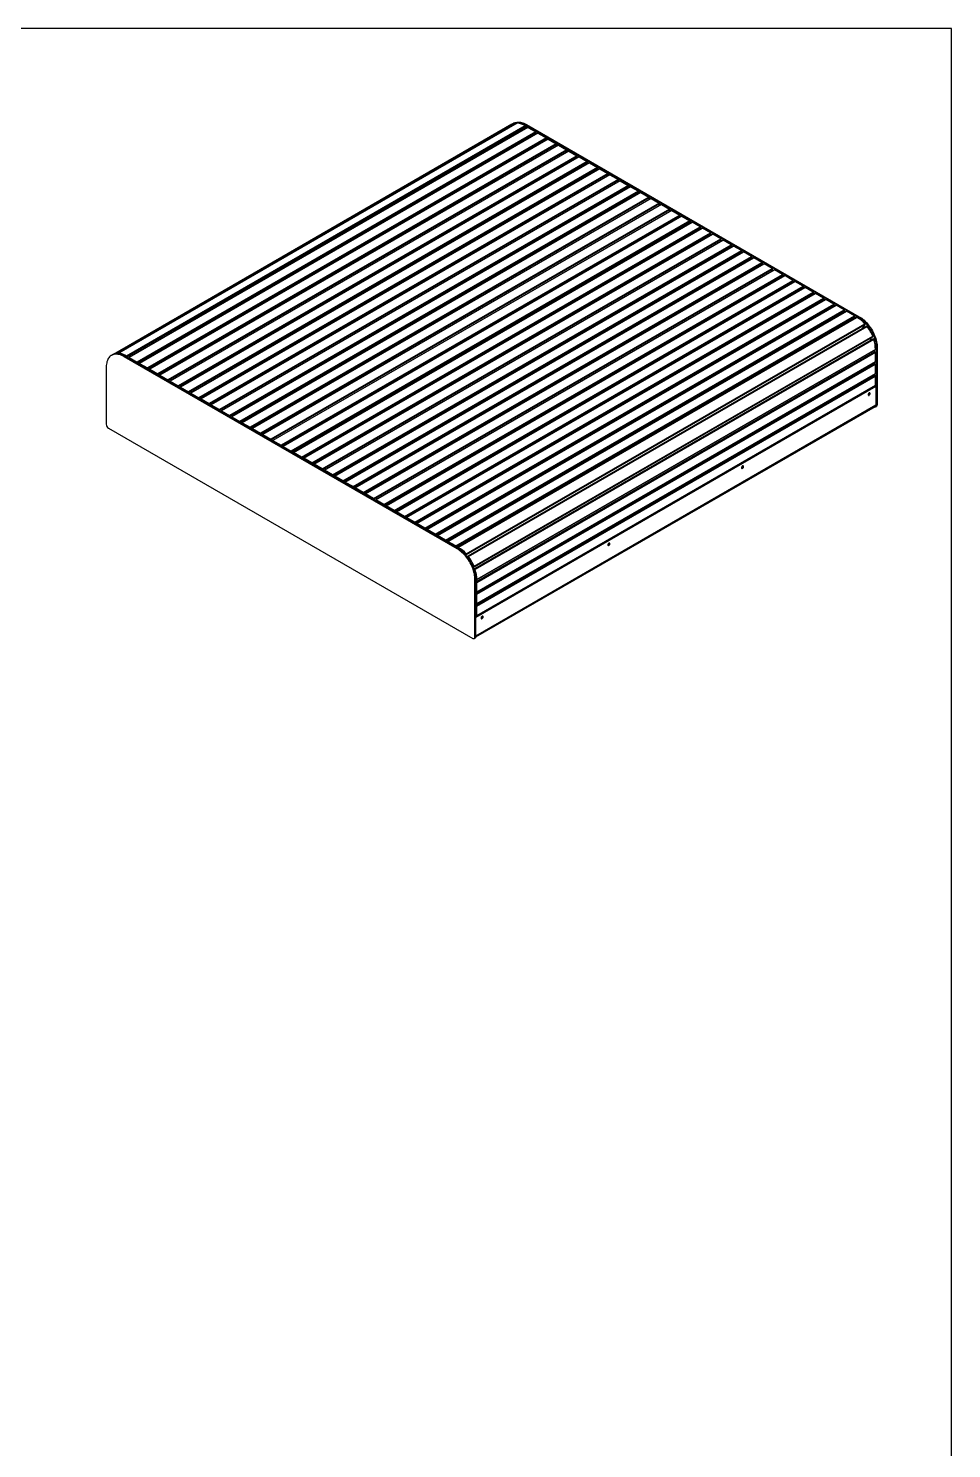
# Model space of a CAD drawing. Header units: millimetres. Extents: x 11004 to 16944, y 3085 to 7285.
# Drawn here: x 15484 to 16944, y 5038 to 7285 of the extents above; entities that cross this region are included whole.
import ezdxf

# ---------------------------------------------------------------- set-up
doc = ezdxf.new("R2010")
doc.units = ezdxf.units.MM
doc.header["$LTSCALE"] = 0.3
doc.layers.add('Nekreslit', color=6, linetype='Continuous', plot=False)

msp = doc.modelspace()

# ---------------------------------------------------------------- linework, layer by layer
for p, q in [((16248.8, 7133.5), (15618.1, 6769.4)), ((16253.8, 7135.2), (15623, 6771.1)), ((16254.8, 7134.4), (15624.5, 6770.5)), ((16257.1, 7135.3), (15626.4, 6771.2)), ((16257.3, 7135.4), (15626.6, 6771.3)), ((16269.8, 7131), (15639.1, 6766.8)), ((16270.5, 7129.7), (15639.8, 6765.6)), ((16273.3, 7128.8), (15642.5, 6764.7)), ((16273.8, 7128.7), (15643, 6764.6)), ((16251.7, 7135.2), (16250.2, 7134.4)), ((16254.8, 7134.4), (16254.9, 7134)), ((16270.2, 7132.4), (16271.7, 7133.2)), ((16270.2, 7132.4), (16797, 6828.3)), ((16270.5, 7129.7), (16270.5, 7127.2)), ((16271.7, 7133.2), (16798.4, 6829.1)), ((16273.8, 7128.7), (16286.5, 7121.4)), ((16286.5, 7121.4), (15655.8, 6757.3)), ((16287.2, 7120.1), (15656.5, 6756)), ((16289.5, 7119.4), (15658.8, 6755.3)), ((16290, 7119.3), (15659.3, 6755.2)), ((16302.8, 7112), (15672, 6747.9)), ((16303.5, 7110.8), (15672.7, 6746.6)), ((16305.8, 7110), (15675.1, 6745.9)), ((16306.3, 7109.9), (15675.6, 6745.8)), ((16319, 7102.6), (15688.3, 6738.5)), ((16287.2, 7120.1), (16287.2, 7118)), ((16290, 7119.3), (16302.8, 7112)), ((16303.5, 7110.8), (16303.5, 7108.6)), ((16306.3, 7109.9), (16319, 7102.6)), ((16319.7, 7101.4), (15689, 6737.3)), ((16322.1, 7100.6), (15691.3, 6736.5)), ((16322.6, 7100.6), (15691.8, 6736.4)), ((16335.3, 7093.2), (15704.5, 6729.1)), ((16336, 7092), (15705.3, 6727.9)), ((16338.3, 7091.2), (15707.6, 6727.1)), ((16338.8, 7091.2), (15708.1, 6727)), ((16351.6, 7083.8), (15720.8, 6719.7)), ((16352.3, 7082.6), (15721.5, 6718.5)), ((16354.6, 7081.8), (15723.8, 6717.7)), ((16355.1, 7081.8), (15724.3, 6717.7)), ((16319.7, 7101.4), (16319.7, 7099.3)), ((16322.6, 7100.6), (16335.3, 7093.2)), ((16336, 7092), (16336, 7089.9)), ((16338.8, 7091.2), (16351.6, 7083.8)), ((16352.3, 7082.6), (16352.3, 7080.5)), ((16355.1, 7081.8), (16367.8, 7074.4)), ((16367.8, 7074.4), (15737.1, 6710.3)), ((16368.5, 7073.2), (15737.8, 6709.1)), ((16370.9, 7072.4), (15740.1, 6708.3)), ((16371.3, 7072.4), (15740.6, 6708.3)), ((16384.1, 7065), (15753.3, 6700.9)), ((16384.8, 7063.8), (15754, 6699.7)), ((16387.1, 7063), (15756.4, 6698.9)), ((16387.6, 7063), (15756.9, 6698.9)), ((16368.5, 7073.2), (16368.5, 7071.1)), ((16371.3, 7072.4), (16384.1, 7065)), ((16384.8, 7063.8), (16384.8, 7061.7)), ((16387.6, 7063), (16400.3, 7055.7)), ((16400.3, 7055.7), (15769.6, 6691.5)), ((16401, 7054.4), (15770.3, 6690.3)), ((16403.4, 7053.7), (15772.6, 6689.5)), ((16403.9, 7053.6), (15773.1, 6689.5)), ((16416.6, 7046.3), (15785.9, 6682.1)), ((16417.3, 7045), (15786.6, 6680.9)), ((16419.6, 7044.3), (15788.9, 6680.2)), ((16420.1, 7044.2), (15789.4, 6680.1)), ((16432.9, 7036.9), (15802.1, 6672.8)), ((16433.6, 7035.6), (15802.8, 6671.5)), ((16435.9, 7034.9), (15805.2, 6670.8)), ((16436.4, 7034.8), (15805.7, 6670.7)), ((16401, 7054.4), (16401, 7052.3)), ((16403.9, 7053.6), (16416.6, 7046.3)), ((16417.3, 7045), (16417.3, 7042.9)), ((16420.1, 7044.2), (16432.9, 7036.9)), ((16433.6, 7035.6), (16433.6, 7033.5)), ((16436.4, 7034.8), (16449.1, 7027.5)), ((16449.1, 7027.5), (15818.4, 6663.4)), ((16449.8, 7026.3), (15819.1, 6662.1)), ((16452.2, 7025.5), (15821.4, 6661.4)), ((16452.7, 7025.4), (15821.9, 6661.3)), ((16465.4, 7018.1), (15834.7, 6654)), ((16466.1, 7016.9), (15835.4, 6652.8)), ((16468.4, 7016.1), (15837.7, 6652)), ((16468.9, 7016.1), (15838.2, 6651.9)), ((16449.8, 7026.3), (16449.8, 7024.1)), ((16452.7, 7025.4), (16465.4, 7018.1)), ((16466.1, 7016.9), (16466.1, 7014.8)), ((16468.9, 7016.1), (16481.7, 7008.7)), ((16481.7, 7008.7), (15850.9, 6644.6)), ((16482.4, 7007.5), (15851.6, 6643.4)), ((16484.7, 7006.7), (15854, 6642.6)), ((16485.2, 7006.7), (15854.5, 6642.5)), ((16497.9, 6999.3), (15867.2, 6635.2)), ((16498.6, 6998.1), (15867.9, 6634)), ((16501, 6997.3), (15870.2, 6633.2)), ((16501.5, 6997.3), (15870.7, 6633.2)), ((16514.2, 6989.9), (15883.4, 6625.8)), ((16482.4, 7007.5), (16482.4, 7005.4)), ((16485.2, 7006.7), (16497.9, 6999.3)), ((16498.6, 6998.1), (16498.6, 6996)), ((16501.5, 6997.3), (16514.2, 6989.9)), ((16514.9, 6988.7), (15884.2, 6624.6)), ((16517.2, 6987.9), (15886.5, 6623.8)), ((16517.7, 6987.9), (15887, 6623.8)), ((16530.4, 6980.5), (15899.7, 6616.4)), ((16531.2, 6979.3), (15900.4, 6615.2)), ((16533.5, 6978.5), (15902.8, 6614.4)), ((15903.3, 6614.4), (16534, 6978.5)), ((15916, 6607), (16546.7, 6971.1)), ((15916.7, 6605.8), (16547.4, 6969.9)), ((16549.8, 6969.2), (15919, 6605)), ((15919.5, 6605), (16550.3, 6969.1)), ((16514.9, 6988.7), (16514.9, 6986.6)), ((16517.7, 6987.9), (16530.4, 6980.5)), ((16531.2, 6979.3), (16531.2, 6977.2)), ((16546.7, 6971.1), (16534, 6978.5)), ((16547.4, 6967.8), (16547.4, 6969.9)), ((16563, 6961.8), (16550.3, 6969.1)), ((15932.2, 6597.6), (16563, 6961.8)), ((15933, 6596.4), (16563.7, 6960.5)), ((16566, 6959.8), (15935.3, 6595.6)), ((15935.8, 6595.6), (16566.5, 6959.7)), ((15948.5, 6588.2), (16579.3, 6952.4)), ((15949.2, 6587), (16580, 6951.1)), ((16582.3, 6950.4), (15951.5, 6586.3)), ((15952, 6586.2), (16582.8, 6950.3)), ((16563.7, 6958.4), (16563.7, 6960.5)), ((16579.3, 6952.4), (16566.5, 6959.7)), ((16580, 6949), (16580, 6951.1)), ((16595.5, 6943), (16582.8, 6950.3)), ((15964.8, 6578.9), (16595.5, 6943)), ((15965.5, 6577.6), (16596.2, 6941.8)), ((16598.6, 6941), (15967.8, 6576.9)), ((15968.3, 6576.8), (16599.1, 6940.9)), ((15981, 6569.5), (16611.8, 6933.6)), ((15981.7, 6568.2), (16612.5, 6932.4)), ((16614.8, 6931.6), (15984.1, 6567.5)), ((15984.6, 6567.4), (16615.3, 6931.5)), ((15997.3, 6560.1), (16628, 6924.2)), ((15998, 6558.9), (16628.7, 6923)), ((16631.1, 6922.2), (16000.3, 6558.1)), ((16596.2, 6939.6), (16596.2, 6941.8)), ((16611.8, 6933.6), (16599.1, 6940.9)), ((16612.5, 6930.3), (16612.5, 6932.4)), ((16628, 6924.2), (16615.3, 6931.5)), ((16628.7, 6920.9), (16628.7, 6923)), ((16000.8, 6558), (16631.6, 6922.2)), ((16013.6, 6550.7), (16644.3, 6914.8)), ((16014.3, 6549.5), (16645, 6913.6)), ((16647.3, 6912.8), (16016.6, 6548.7)), ((16017.1, 6548.7), (16647.8, 6912.8)), ((16029.8, 6541.3), (16660.6, 6905.4)), ((16030.5, 6540.1), (16661.3, 6904.2)), ((16663.6, 6903.4), (16032.9, 6539.3)), ((16033.4, 6539.3), (16664.1, 6903.4)), ((16644.3, 6914.8), (16631.6, 6922.2)), ((16645, 6911.5), (16645, 6913.6)), ((16660.6, 6905.4), (16647.8, 6912.8)), ((16661.3, 6902.1), (16661.3, 6904.2)), ((16676.8, 6896), (16664.1, 6903.4)), ((16046.1, 6531.9), (16676.8, 6896)), ((16046.8, 6530.7), (16677.5, 6894.8)), ((16679.9, 6894), (16049.1, 6529.9)), ((16049.6, 6529.9), (16680.4, 6894)), ((16062.4, 6522.5), (16693.1, 6886.6)), ((16063.1, 6521.3), (16693.8, 6885.4)), ((16696.1, 6884.7), (16065.4, 6520.5)), ((16065.9, 6520.5), (16696.6, 6884.6)), ((16078.6, 6513.1), (16709.4, 6877.3)), ((16677.5, 6892.7), (16677.5, 6894.8)), ((16693.1, 6886.6), (16680.4, 6894)), ((16693.8, 6883.3), (16693.8, 6885.4)), ((16709.4, 6877.3), (16696.6, 6884.6)), ((16079.3, 6511.9), (16710.1, 6876)), ((16712.4, 6875.3), (16081.7, 6511.1)), ((16082.2, 6511.1), (16712.9, 6875.2)), ((16094.9, 6503.8), (16725.6, 6867.9)), ((16095.6, 6502.5), (16726.3, 6866.6)), ((16728.7, 6865.9), (16097.9, 6501.8)), ((16098.4, 6501.7), (16729.2, 6865.8)), ((16111.1, 6494.4), (16741.9, 6858.5)), ((16111.9, 6493.1), (16742.6, 6857.3)), ((16744.9, 6856.5), (16114.2, 6492.4)), ((16114.7, 6492.3), (16745.4, 6856.4)), ((16710.1, 6873.9), (16710.1, 6876)), ((16725.6, 6867.9), (16712.9, 6875.2)), ((16726.3, 6864.5), (16726.3, 6866.6)), ((16741.9, 6858.5), (16729.2, 6865.8)), ((16742.6, 6855.1), (16742.6, 6857.3)), ((16758.1, 6849.1), (16745.4, 6856.4)), ((16127.4, 6485), (16758.1, 6849.1)), ((16128.1, 6483.7), (16758.9, 6847.9)), ((16761.2, 6847.1), (16130.4, 6483)), ((16130.9, 6482.9), (16761.7, 6847.1)), ((16143.7, 6475.6), (16774.4, 6839.7)), ((16144.4, 6474.4), (16775.1, 6838.5)), ((16777.4, 6837.7), (16146.7, 6473.6)), ((16147.2, 6473.5), (16777.9, 6837.7)), ((16758.9, 6845.8), (16758.9, 6847.9)), ((16774.4, 6839.7), (16761.7, 6847.1)), ((16775.1, 6836.4), (16775.1, 6838.5)), ((16790.7, 6830.3), (16777.9, 6837.7)), ((16159.9, 6466.2), (16790.7, 6830.3)), ((16160.6, 6465), (16791.4, 6829.1)), ((16794.1, 6828.1), (16163.4, 6463.9)), ((16163.9, 6463.9), (16794.6, 6828)), ((16176.4, 6453.9), (16807.1, 6818)), ((16176.7, 6452.6), (16807.5, 6816.7)), ((16809.8, 6814.1), (16179.1, 6450)), ((16179.9, 6449.6), (16810.7, 6813.8)), ((16791.4, 6826.5), (16791.4, 6829.1)), ((16797, 6828.3), (16798.4, 6829.1)), ((16803.7, 6810.6), (16807.5, 6816.7)), ((16188.8, 6433.2), (16819.5, 6797.3)), ((16188.9, 6434.1), (16819.6, 6798.2)), ((16820.5, 6794), (16189.7, 6429.9)), ((16821.5, 6793), (16190.7, 6428.9)), ((16813.4, 6793.7), (16820.5, 6794)), ((16813.8, 6794), (16813.8, 6793.8)), ((15616.7, 6768.6), (15615.3, 6767.8)), ((15636.7, 6766.6), (15635.3, 6765.8)), ((16162.1, 6461.7), (15635.3, 6765.8)), ((16163.5, 6462.5), (15636.7, 6766.6)), ((15639.8, 6765.6), (15639.8, 6764.8)), ((16192.5, 6409.8), (16823.2, 6773.9)), ((16192.9, 6412.6), (16823.7, 6776.8)), ((16823.9, 6777.2), (16193.1, 6413.1)), ((16193.2, 6408.6), (16823.9, 6772.7)), ((16823.2, 6773.9), (16821, 6775.2)), ((16823.9, 6758), (16823.9, 6772.7)), ((16825.3, 6779.3), (16826.7, 6780.1)), ((16825.3, 6779.3), (16825.3, 6688.7)), ((16826.7, 6780.1), (16826.7, 6689.5)), ((15607, 6749.5), (15607, 6658.9)), ((15642.3, 6763.4), (15642.3, 6764.2)), ((15643, 6764.6), (15655.8, 6757.3)), ((15656.5, 6756), (15656.5, 6755.2)), ((15658.6, 6754), (15658.6, 6754.8)), ((15659.3, 6755.2), (15672, 6747.9)), ((15672.7, 6746.6), (15672.7, 6745.8)), ((15674.8, 6744.6), (15674.8, 6745.4)), ((15675.6, 6745.8), (15688.3, 6738.5)), ((16192.5, 6391), (16823.2, 6755.2)), ((16193, 6393.4), (16823.7, 6757.6)), ((16193.2, 6393.9), (16823.9, 6758)), ((16193.2, 6389.8), (16823.9, 6753.9)), ((16823.2, 6755.2), (16821.4, 6756.2)), ((16823.9, 6739.2), (16823.9, 6753.9)), ((15689, 6737.3), (15689, 6736.4)), ((15691.1, 6735.2), (15691.1, 6736)), ((15691.8, 6736.4), (15704.5, 6729.1)), ((15705.3, 6727.9), (15705.3, 6727)), ((15707.4, 6725.8), (15707.4, 6726.6)), ((15708.1, 6727), (15720.8, 6719.7)), ((16192.5, 6372.3), (16823.2, 6736.4)), ((16193, 6374.7), (16823.7, 6738.8)), ((16193, 6355.9), (16823.7, 6720)), ((16193.2, 6375.1), (16823.9, 6739.2)), ((16193.2, 6371), (16823.9, 6735.2)), ((16193.2, 6356.3), (16823.9, 6720.5)), ((16823.2, 6736.4), (16821.4, 6737.4)), ((16823.9, 6720.5), (16823.9, 6735.2)), ((15721.5, 6718.5), (15721.5, 6717.7)), ((15723.6, 6716.4), (15723.6, 6717.2)), ((15724.3, 6717.7), (15737.1, 6710.3)), ((15737.8, 6709.1), (15737.8, 6708.3)), ((15739.9, 6707), (15739.9, 6707.9)), ((15740.6, 6708.3), (15753.3, 6700.9)), ((15754, 6699.7), (15754, 6698.9)), ((15756.2, 6697.7), (15756.2, 6698.5)), ((15756.9, 6698.9), (15769.6, 6691.5)), ((16823.2, 6719.2), (16191.8, 6354.7)), ((16824.6, 6718.4), (16191.8, 6353.1)), ((16792.9, 6702.2), (16792.9, 6701.7)), ((16795.1, 6703.3), (16795.3, 6703.1)), ((16795.2, 6703.5), (16795.6, 6703.3)), ((16796.3, 6704.2), (16796.3, 6703.7)), ((16797.5, 6704.9), (16797.5, 6704.4)), ((16797.9, 6704.6), (16797.9, 6705.1)), ((16805.1, 6709.3), (16805.5, 6709)), ((16805.5, 6709), (16806.2, 6709.4)), ((16806.2, 6709.4), (16805.8, 6709.7)), ((16805.9, 6709.7), (16806, 6709.6)), ((16806.4, 6709.5), (16806.2, 6709.5)), ((16807, 6710.2), (16806.8, 6710.3)), ((16807, 6710.2), (16806.8, 6710.3)), ((16807, 6710.2), (16807, 6710.4)), ((16810.6, 6712.5), (16810.6, 6712)), ((16811.4, 6712.4), (16811.4, 6712.9)), ((16814, 6707.4), (16813.3, 6707.8)), ((16818.5, 6717), (16819, 6716.8)), ((16819, 6716.8), (16819.7, 6717.2)), ((16819.7, 6717.2), (16819.2, 6717.4)), ((16824.6, 6718.4), (16823.2, 6719.2)), ((16824.6, 6718.4), (16824.6, 6689)), ((15770.3, 6690.3), (15770.3, 6689.5)), ((15772.4, 6688.3), (15772.4, 6689.1)), ((15773.1, 6689.5), (15785.9, 6682.1)), ((15786.6, 6680.9), (15786.6, 6680.1)), ((15788.7, 6678.9), (15788.7, 6679.7)), ((15789.4, 6680.1), (15802.1, 6672.8)), ((16191.7, 6322.3), (16823.8, 6687.2)), ((16824.6, 6689), (16191.8, 6323.7)), ((16824.3, 6686.4), (16825.7, 6687.2)), ((16825.3, 6688.7), (16826.7, 6689.5)), ((15610.5, 6652.7), (16186.8, 6320)), ((15802.8, 6671.5), (15802.8, 6670.7)), ((15805, 6669.5), (15805, 6670.3)), ((15805.7, 6670.7), (15818.4, 6663.4)), ((15819.1, 6662.1), (15819.1, 6661.3)), ((15821.2, 6660.1), (15821.2, 6660.9)), ((15821.9, 6661.3), (15834.7, 6654)), ((15835.4, 6652.8), (15835.4, 6651.9)), ((15837.5, 6650.7), (15837.5, 6651.5)), ((15838.2, 6651.9), (15850.9, 6644.6)), ((15851.6, 6643.4), (15851.6, 6642.5)), ((15853.7, 6641.3), (15853.7, 6642.1)), ((15854.5, 6642.5), (15867.2, 6635.2)), ((15867.9, 6634), (15867.9, 6633.2)), ((15870, 6631.9), (15870, 6632.8)), ((15870.7, 6633.2), (15883.4, 6625.8)), ((15884.2, 6624.6), (15884.2, 6623.8)), ((15886.3, 6622.5), (15886.3, 6623.4)), ((15887, 6623.8), (15899.7, 6616.4)), ((15900.4, 6615.2), (15900.4, 6614.4)), ((15902.6, 6614), (15902.6, 6613.1)), ((15916, 6607), (15903.3, 6614.4)), ((15916.7, 6605), (15916.7, 6605.8)), ((15918.8, 6604.6), (15918.8, 6603.8)), ((15932.2, 6597.6), (15919.5, 6605)), ((15933, 6595.6), (15933, 6596.4)), ((15935.1, 6595.2), (15935.1, 6594.4)), ((15948.5, 6588.2), (15935.8, 6595.6)), ((15949.2, 6586.2), (15949.2, 6587)), ((15951.3, 6585.8), (15951.3, 6585)), ((15964.8, 6578.9), (15952, 6586.2)), ((16597, 6589.1), (16597, 6588.7)), ((16597.5, 6588.9), (16597.5, 6589.4)), ((16604.6, 6593.5), (16605.1, 6593.3)), ((16605.1, 6593.3), (16605.8, 6593.7)), ((16605.8, 6593.7), (16605.3, 6593.9)), ((16606.4, 6594.3), (16606.2, 6594.4)), ((16606.4, 6594.3), (16606.2, 6594.4)), ((16606.4, 6594.3), (16606.5, 6594.6)), ((16606.8, 6594.7), (16606.9, 6594.8)), ((16610.2, 6596.7), (16610.2, 6596.3)), ((16610.9, 6596.7), (16610.9, 6597.1)), ((16613.5, 6591.7), (16612.8, 6592.1)), ((16618.1, 6601.3), (16618.5, 6601.1)), ((16618.5, 6601.1), (16619.2, 6601.5)), ((16619.2, 6601.5), (16618.8, 6601.7)), ((15965.5, 6576.8), (15965.5, 6577.6)), ((15967.6, 6576.4), (15967.6, 6575.6)), ((15981, 6569.5), (15968.3, 6576.8)), ((15981.7, 6567.4), (15981.7, 6568.2)), ((15983.9, 6567), (15983.9, 6566.2)), ((15997.3, 6560.1), (15984.6, 6567.4)), ((16586.9, 6583), (16587.1, 6582.9)), ((16587, 6583.3), (16587.4, 6583.1)), ((16588.1, 6583.5), (16588.1, 6584)), ((15998, 6558), (15998, 6558.9)), ((16000.1, 6557.6), (16000.1, 6556.8)), ((16013.6, 6550.7), (16000.8, 6558)), ((16014.3, 6548.7), (16014.3, 6549.5)), ((16016.4, 6548.2), (16016.4, 6547.4)), ((16029.8, 6541.3), (16017.1, 6548.7)), ((16030.5, 6539.3), (16030.5, 6540.1)), ((16032.7, 6538.9), (16032.7, 6538)), ((16046.1, 6531.9), (16033.4, 6539.3)), ((16046.8, 6529.9), (16046.8, 6530.7)), ((16048.9, 6529.5), (16048.9, 6528.7)), ((16062.4, 6522.5), (16049.6, 6529.9)), ((16063.1, 6520.5), (16063.1, 6521.3)), ((16065.2, 6520.1), (16065.2, 6519.3)), ((16078.6, 6513.1), (16065.9, 6520.5)), ((16079.3, 6511.1), (16079.3, 6511.9)), ((16081.4, 6510.7), (16081.4, 6509.9)), ((16094.9, 6503.8), (16082.2, 6511.1)), ((16095.6, 6501.7), (16095.6, 6502.5)), ((16097.7, 6501.3), (16097.7, 6500.5)), ((16111.1, 6494.4), (16098.4, 6501.7)), ((16111.9, 6492.3), (16111.9, 6493.1)), ((16114, 6491.9), (16114, 6491.1)), ((16127.4, 6485), (16114.7, 6492.3)), ((16128.1, 6482.9), (16128.1, 6483.7)), ((16130.2, 6482.5), (16130.2, 6481.7)), ((16143.7, 6475.6), (16130.9, 6482.9)), ((16144.4, 6473.5), (16144.4, 6474.4)), ((16146.5, 6473.1), (16146.5, 6472.3)), ((16159.9, 6466.2), (16147.2, 6473.5)), ((16398.8, 6474.7), (16398.8, 6474.2)), ((16399.5, 6474.6), (16399.5, 6475.1)), ((16406.7, 6479.2), (16407.1, 6479)), ((16407.1, 6479), (16407.8, 6479.4)), ((16407.8, 6479.4), (16407.4, 6479.6)), ((16160.6, 6464.2), (16160.6, 6465)), ((16163.5, 6462.5), (16162.1, 6461.7)), ((16163.2, 6463.5), (16163.2, 6462.7)), ((16176.2, 6451.7), (16176.7, 6452.6)), ((16381, 6464.4), (16381, 6463.9)), ((16385.3, 6466.7), (16385.6, 6466.6)), ((16385.4, 6467), (16385.6, 6466.9)), ((16385.6, 6467.1), (16385.6, 6466.6)), ((16386, 6466.9), (16386, 6467.3)), ((16393.2, 6471.5), (16393.6, 6471.2)), ((16393.6, 6471.2), (16394.3, 6471.7)), ((16394.3, 6471.7), (16393.9, 6471.9)), ((16394.1, 6472), (16394.2, 6471.8)), ((16395.2, 6472.6), (16395.2, 6472.6)), ((16395.2, 6472.6), (16395.2, 6472.6)), ((16402.1, 6469.6), (16401.4, 6470)), ((16178.3, 6449.2), (16178.6, 6449.4)), ((16178.9, 6449.9), (16178.4, 6449)), ((16187.6, 6433.1), (16188.6, 6433.1)), ((16187.9, 6433.1), (16187.6, 6432.9)), ((16188.8, 6429.8), (16189.7, 6429.9)), ((16191.8, 6413.5), (16190.3, 6412.7)), ((16190.3, 6322.1), (16190.3, 6412.7)), ((16191.8, 6322.9), (16191.8, 6413.5)), ((16192.4, 6412.7), (16191.8, 6413.1)), ((16192.5, 6409.8), (16191.8, 6410.2)), ((16193.2, 6393.9), (16193.2, 6408.6)), ((16191.8, 6393.9), (16192.5, 6393.5)), ((16192.5, 6391), (16191.8, 6391.4)), ((16193.2, 6375.1), (16193.2, 6389.8)), ((16191.8, 6375.1), (16192.5, 6374.7)), ((16192.5, 6372.3), (16191.8, 6372.7)), ((16193.2, 6356.3), (16193.2, 6371)), ((16206.2, 6363.5), (16206.6, 6363.3)), ((16206.6, 6363.3), (16207.3, 6363.7)), ((16207.3, 6363.7), (16206.9, 6363.9)), ((16191.8, 6356.3), (16193.2, 6355.5)), ((16191.8, 6356.3), (16192.5, 6355.9)), ((16193.2, 6355.5), (16193.9, 6355.9)), ((16193.5, 6356.2), (16193.6, 6356.1)), ((16193.9, 6355.9), (16193.5, 6356.2)), ((16194, 6356), (16193.8, 6355.9)), ((16194.6, 6356.7), (16194.5, 6356.8)), ((16194.6, 6356.7), (16194.5, 6356.8)), ((16194.6, 6356.7), (16194.7, 6356.9)), ((16198.3, 6359), (16198.3, 6358.5)), ((16199, 6358.9), (16199, 6359.4)), ((16201.7, 6353.9), (16200.9, 6354.3)), ((16189.3, 6319.8), (16190.7, 6320.6)), ((16191.8, 6322.9), (16190.3, 6322.1))]:
    msp.add_line(p, q)
at = {"flags": 128}
for points in [[(16249.6, 7133.9), (16249.6, 7134), (16250.9, 7134.7), (16252.4, 7135.4), (16253.9, 7135.8), (16255.5, 7136.1), (16257.2, 7136.2), (16259, 7136.2), (16260.8, 7136), (16262.6, 7135.6), (16264.5, 7135), (16266.4, 7134.3), (16268.3, 7133.4), (16270.2, 7132.4)], [(16251.7, 7135.2), (16252.3, 7135.6), (16253.8, 7136.2), (16255.3, 7136.6), (16257, 7136.9), (16258.6, 7137.1), (16260.4, 7137), (16262.2, 7136.8), (16264, 7136.4), (16265.9, 7135.8), (16267.8, 7135.1), (16269.7, 7134.2), (16271.7, 7133.2)], [(16257.1, 7135.3), (16257.2, 7135.4), (16257.3, 7135.4)], [(16797, 6828.3), (16799, 6827.1), (16800.9, 6825.7), (16802.8, 6824.3), (16804.7, 6822.7), (16806.5, 6820.9), (16808.3, 6819.1), (16810, 6817.1), (16811.7, 6815), (16813.3, 6812.9), (16814.9, 6810.6), (16816.3, 6808.3), (16817.7, 6806), (16819, 6803.6), (16820.1, 6801.1), (16821.2, 6798.6), (16822.1, 6796.1), (16823, 6793.7), (16823.7, 6791.2), (16824.3, 6788.7), (16824.7, 6786.3), (16825.1, 6783.9), (16825.3, 6781.6), (16825.3, 6779.3)], [(16798.4, 6829.1), (16800.4, 6827.9), (16802.3, 6826.6), (16804.2, 6825.1), (16806.1, 6823.5), (16807.9, 6821.7), (16809.7, 6819.9), (16811.5, 6817.9), (16813.1, 6815.9), (16814.8, 6813.7), (16816.3, 6811.5), (16817.8, 6809.2), (16819.1, 6806.8), (16820.4, 6804.4), (16821.6, 6801.9), (16822.6, 6799.5), (16823.6, 6797), (16824.4, 6794.5), (16825.1, 6792), (16825.7, 6789.5), (16826.1, 6787.1), (16826.5, 6784.7), (16826.7, 6782.4), (16826.7, 6780.1)], [(16803.9, 6811), (16804, 6811), (16804.1, 6810.8)], [(16810.7, 6813.8), (16810.5, 6813.9), (16810.4, 6814), (16810.3, 6814.1), (16810.1, 6814.2), (16810, 6814.2), (16809.9, 6814.2), (16809.8, 6814.1)], [(16819.5, 6797.3), (16819.6, 6797.3), (16819.7, 6797.4), (16819.7, 6797.5), (16819.7, 6797.7), (16819.7, 6797.9), (16819.7, 6798), (16819.6, 6798.2)], [(15635.3, 6765.8), (15633.3, 6766.9), (15631.4, 6767.7), (15629.5, 6768.5), (15627.6, 6769), (15625.8, 6769.4), (15624, 6769.6), (15622.2, 6769.7), (15620.6, 6769.6), (15618.9, 6769.3), (15617.4, 6768.8), (15616, 6768.2), (15614.6, 6767.4), (15613.3, 6766.4), (15612.2, 6765.3), (15611.1, 6764.1), (15610.1, 6762.7), (15609.3, 6761.1), (15608.6, 6759.5), (15608, 6757.7), (15607.6, 6755.8), (15607.2, 6753.8), (15607, 6751.7), (15607, 6749.5)], [(15636.7, 6766.6), (15634.7, 6767.7), (15632.8, 6768.6), (15630.9, 6769.3), (15629, 6769.8), (15627.2, 6770.2), (15625.4, 6770.4), (15623.7, 6770.5), (15622, 6770.4), (15620.4, 6770.1), (15618.8, 6769.6), (15617.4, 6769), (15616.7, 6768.6)], [(15626.2, 6770.4), (15626.2, 6770.5), (15626.2, 6770.7), (15626.2, 6770.9), (15626.2, 6771), (15626.3, 6771.1), (15626.4, 6771.2), (15626.5, 6771.2), (15626.6, 6771.3)], [(16807, 6709.9), (16807.2, 6710.2), (16807.5, 6710.6)], [(16807, 6710.2), (16807, 6710.2), (16807, 6710.2), (16807, 6710.2), (16807, 6710.2), (16807, 6710.2), (16807, 6710.2), (16807, 6710.2), (16807, 6710.2)], [(16815.6, 6707.5), (16815.5, 6708), (16815.3, 6708.3), (16815, 6708.6), (16814.7, 6708.6), (16814.2, 6708.5), (16813.8, 6708.3), (16813.3, 6707.9), (16813, 6707.4), (16812.7, 6706.8), (16812.5, 6706.2), (16812.4, 6705.7), (16812.5, 6705.2), (16812.7, 6704.8), (16813, 6704.6), (16813.3, 6704.5), (16813.8, 6704.6), (16814.2, 6704.9), (16814.7, 6705.3), (16815, 6705.8), (16815.3, 6706.4), (16815.5, 6706.9), (16815.6, 6707.5)], [(16825.3, 6688.7), (16825.3, 6687.9), (16825, 6687.2), (16824.7, 6686.7), (16824.3, 6686.4), (16823.7, 6686.2), (16823.1, 6686.1), (16822.5, 6686.3), (16822.3, 6686.3)], [(16605.9, 6593.8), (16605.7, 6593.7), (16605.7, 6593.7)], [(16606.4, 6594.3), (16606.4, 6594.3), (16606.4, 6594.3), (16606.4, 6594.3), (16606.4, 6594.3), (16606.4, 6594.3), (16606.4, 6594.3), (16606.4, 6594.3), (16606.4, 6594.3)], [(16606.6, 6594.2), (16606.9, 6594.6), (16607, 6594.9)], [(16615.1, 6591.8), (16615.1, 6592.2), (16614.9, 6592.6), (16614.6, 6592.8), (16614.2, 6592.9), (16613.8, 6592.8), (16613.3, 6592.5), (16612.9, 6592.1), (16612.5, 6591.6), (16612.2, 6591.1), (16612, 6590.5), (16611.9, 6589.9), (16612, 6589.4), (16612.2, 6589.1), (16612.5, 6588.9), (16612.9, 6588.8), (16613.3, 6588.9), (16613.8, 6589.2), (16614.2, 6589.6), (16614.6, 6590.1), (16614.9, 6590.6), (16615.1, 6591.2), (16615.1, 6591.8)], [(16395.1, 6472.1), (16395.3, 6472.4), (16395.6, 6472.9)], [(16190.3, 6412.7), (16190.3, 6415), (16190.1, 6417.3), (16189.7, 6419.7), (16189.3, 6422.1), (16188.7, 6424.6), (16188, 6427.1), (16187.2, 6429.6), (16186.2, 6432.1), (16185.2, 6434.5), (16184, 6437), (16182.7, 6439.4), (16181.4, 6441.8), (16179.9, 6444.1), (16178.4, 6446.3), (16176.7, 6448.5), (16175.1, 6450.5), (16173.3, 6452.5), (16171.5, 6454.4), (16169.7, 6456.1), (16167.8, 6457.7), (16165.9, 6459.2), (16164, 6460.5), (16162.1, 6461.7)], [(16191.8, 6413.5), (16191.7, 6415.8), (16191.5, 6418.1), (16191.2, 6420.5), (16190.7, 6423), (16190.1, 6425.4), (16189.4, 6427.9), (16188.6, 6430.4), (16187.6, 6432.9), (16186.6, 6435.4), (16185.4, 6437.8), (16184.1, 6440.2), (16182.8, 6442.6), (16181.3, 6444.9), (16179.8, 6447.1), (16178.2, 6449.3), (16176.5, 6451.4), (16174.7, 6453.3), (16172.9, 6455.2), (16171.1, 6456.9), (16169.2, 6458.5), (16167.3, 6460), (16165.4, 6461.3), (16163.5, 6462.5)], [(16394.5, 6471.7), (16394.3, 6471.7), (16394.3, 6471.7)], [(16395.2, 6472.6), (16395.2, 6472.6), (16395.2, 6472.6), (16395.2, 6472.6), (16395.2, 6472.6), (16395.2, 6472.6), (16395.2, 6472.6), (16395.2, 6472.6), (16395.2, 6472.6)], [(16403.7, 6469.7), (16403.6, 6470.2), (16403.5, 6470.6), (16403.2, 6470.8), (16402.8, 6470.8), (16402.3, 6470.7), (16401.9, 6470.5), (16401.5, 6470.1), (16401.1, 6469.6), (16400.8, 6469), (16400.6, 6468.4), (16400.5, 6467.9), (16400.6, 6467.4), (16400.8, 6467), (16401.1, 6466.8), (16401.5, 6466.7), (16401.9, 6466.8), (16402.3, 6467.1), (16402.8, 6467.5), (16403.2, 6468), (16403.5, 6468.6), (16403.6, 6469.2), (16403.7, 6469.7)], [(16179.9, 6449.6), (16179.8, 6449.8), (16179.7, 6449.9), (16179.5, 6450), (16179.4, 6450.1), (16179.2, 6450.1), (16179.1, 6450.1), (16179, 6450), (16178.9, 6449.9)], [(16188.6, 6433.1), (16188.7, 6433.1), (16188.8, 6433.2), (16188.9, 6433.3), (16189, 6433.4), (16189, 6433.6), (16189, 6433.7), (16189, 6433.9), (16188.9, 6434.1)], [(16194.6, 6356.7), (16194.6, 6356.7), (16194.6, 6356.7), (16194.6, 6356.7), (16194.6, 6356.7), (16194.6, 6356.7), (16194.6, 6356.7), (16194.6, 6356.7), (16194.6, 6356.7)], [(16194.7, 6356.4), (16194.9, 6356.7), (16195.1, 6357.1)], [(16203.2, 6354), (16203.2, 6354.5), (16203, 6354.8), (16202.7, 6355.1), (16202.3, 6355.1), (16201.9, 6355), (16201.4, 6354.8), (16201, 6354.4), (16200.6, 6353.9), (16200.3, 6353.3), (16200.1, 6352.7), (16200.1, 6352.1), (16200.1, 6351.7), (16200.3, 6351.3), (16200.6, 6351.1), (16201, 6351), (16201.4, 6351.1), (16201.9, 6351.4), (16202.3, 6351.8), (16202.7, 6352.3), (16203, 6352.8), (16203.2, 6353.4), (16203.2, 6354)], [(16186.8, 6320), (16187.5, 6319.7), (16188.2, 6319.6), (16188.8, 6319.6), (16189.3, 6319.8), (16189.7, 6320.2), (16190.1, 6320.7), (16190.3, 6321.3), (16190.3, 6322.1)]]:
    msp.add_lwpolyline(points, dxfattribs=at)
for centre, radius, start, end in [((16255.7, 7121.4), 13.9, 97.9864, 119.7828), ((16253.6, 7134.1), 1.17, 13.903, 83.1127), ((16254.7, 7108.1), 27.4, 56.539, 84.5184), ((16269, 7129.7), 1.54, 2.6991, 56.0907), ((16273.5, 7128.3), 0.503, 54.3824, 114.3071), ((16285.7, 7120.1), 1.54, 2.6055, 57.3945), ((16289.7, 7118.9), 0.503, 54.3824, 114.3071), ((16301.9, 7110.7), 1.54, 2.6055, 57.3945), ((16306, 7109.5), 0.503, 54.3824, 114.3071), ((16318.2, 7101.3), 1.54, 2.6055, 57.3945), ((16322.3, 7100.1), 0.503, 54.3824, 114.3071), ((16334.5, 7091.9), 1.54, 2.6055, 57.3945), ((16338.5, 7090.8), 0.503, 54.3824, 114.3071), ((16350.7, 7082.5), 1.54, 2.6055, 57.3945), ((16354.8, 7081.4), 0.503, 54.3824, 114.3071), ((16367, 7073.1), 1.54, 2.6055, 57.3945), ((16371.1, 7072), 0.503, 54.3824, 114.3071), ((16383.2, 7063.7), 1.54, 2.6055, 57.3945), ((16387.3, 7062.6), 0.503, 54.3824, 114.3071), ((16399.5, 7054.4), 1.54, 2.6055, 57.3945), ((16403.6, 7053.2), 0.503, 54.3824, 114.3071), ((16415.8, 7045), 1.54, 2.6055, 57.3945), ((16419.8, 7043.8), 0.503, 54.3824, 114.3071), ((16432, 7035.6), 1.54, 2.6055, 57.3945), ((16436.1, 7034.4), 0.503, 54.3824, 114.3071), ((16448.3, 7026.2), 1.54, 2.6055, 57.3945), ((16452.4, 7025), 0.503, 54.3824, 114.3071), ((16464.6, 7016.8), 1.54, 2.6055, 57.3945), ((16468.6, 7015.6), 0.503, 54.3824, 114.3071), ((16480.8, 7007.4), 1.54, 2.6055, 57.3945), ((16484.9, 7006.3), 0.503, 54.3824, 114.3071), ((16497.1, 6998), 1.54, 2.6055, 57.3945), ((16501.2, 6996.9), 0.503, 54.3824, 114.3071), ((16513.4, 6988.6), 1.54, 2.6055, 57.3945), ((16517.4, 6987.5), 0.503, 54.3824, 114.3071), ((16529.6, 6979.2), 1.54, 2.6055, 57.3945), ((16533.7, 6978.1), 0.503, 54.3824, 114.3071), ((16545.9, 6969.9), 1.54, 2.6055, 57.3945), ((16550, 6968.7), 0.503, 54.3824, 114.3071), ((16562.2, 6960.5), 1.54, 2.6055, 57.3945), ((16566.2, 6959.3), 0.503, 54.3824, 114.3071), ((16578.4, 6951.1), 1.54, 2.6055, 57.3945), ((16582.5, 6949.9), 0.503, 54.3824, 114.3071), ((16594.7, 6941.7), 1.54, 2.6055, 57.3945), ((16598.8, 6940.5), 0.503, 54.3824, 114.3071), ((16611, 6932.3), 1.54, 2.6055, 57.3945), ((16615, 6931.1), 0.503, 54.3824, 114.3071), ((16627.2, 6922.9), 1.54, 2.6055, 57.3945), ((16631.3, 6921.8), 0.503, 54.3824, 114.3071), ((16643.5, 6913.5), 1.54, 2.6055, 57.3945), ((16647.5, 6912.4), 0.503, 54.3824, 114.3071), ((16659.7, 6904.1), 1.54, 2.6055, 57.3945), ((16663.8, 6903), 0.503, 54.3824, 114.3071), ((16676, 6894.7), 1.54, 2.6055, 57.3945), ((16680.1, 6893.6), 0.503, 54.3824, 114.3071), ((16692.3, 6885.4), 1.54, 2.6055, 57.3945), ((16696.3, 6884.2), 0.503, 54.3824, 114.3071), ((16708.5, 6876), 1.54, 2.6055, 57.3945), ((16712.6, 6874.8), 0.503, 54.3824, 114.3071), ((16724.8, 6866.6), 1.54, 2.6055, 57.3945), ((16728.9, 6865.4), 0.503, 54.3824, 114.3071), ((16741.1, 6857.2), 1.54, 2.6055, 57.3945), ((16745.1, 6856), 0.503, 54.3824, 114.3071), ((16757.3, 6847.8), 1.54, 2.6055, 57.3945), ((16761.4, 6846.6), 0.503, 54.3824, 114.3071), ((16773.6, 6838.4), 1.54, 2.6055, 57.3945), ((16777.7, 6837.3), 0.503, 54.3824, 114.3071), ((16789.8, 6829), 1.54, 2.6055, 57.3945), ((16794.3, 6827.6), 0.487, 56.5294, 114.996), ((16771.3, 6786), 48, 41.6974, 60.9118), ((16806.3, 6817.1), 1.25, 341.2662, 47.3083), ((16756.3, 6772), 68.6, 22.4937, 37.5063), ((16820.2, 6792.8), 1.25, 12.6892, 78.7379), ((16775.8, 6778), 48, 359.0909, 18.3028), ((15624.9, 6757.4), 13.8, 97.9305, 123.3157), ((15622.9, 6770), 1.09, 24.6638, 84.1056), ((15624, 6743.9), 27.4, 56.539, 84.5184), ((15638.2, 6765.6), 1.54, 2.6991, 56.0907), ((16822.4, 6772.6), 1.54, 2.6055, 57.3945), ((16823.4, 6777.2), 0.487, 305.0021, 3.4744), ((15642.8, 6764.3), 0.437, 50.7967, 189.214), ((15654.9, 6756), 1.54, 2.6055, 57.3945), ((15659, 6754.9), 0.437, 50.7967, 189.214), ((15671.2, 6746.6), 1.54, 2.6055, 57.3945), ((15675.3, 6745.5), 0.437, 50.7967, 189.214), ((16822.4, 6753.9), 1.54, 2.6055, 57.3945), ((16823.4, 6758), 0.493, 305.0133, 6.2988), ((15687.5, 6737.2), 1.54, 2.6055, 57.3945), ((15691.5, 6736.1), 0.437, 50.7967, 189.214), ((15703.7, 6727.8), 1.54, 2.6055, 57.3945), ((15707.8, 6726.7), 0.437, 50.7967, 189.214), ((16822.4, 6735.1), 1.54, 2.6055, 57.3945), ((16823.4, 6739.2), 0.493, 305.0133, 6.2988), ((16823.4, 6720.4), 0.493, 305.0133, 6.2988), ((15720, 6718.4), 1.54, 2.6055, 57.3945), ((15724.1, 6717.3), 0.437, 50.7967, 189.214), ((15736.2, 6709), 1.54, 2.6055, 57.3945), ((15740.3, 6707.9), 0.437, 50.7967, 189.214), ((15752.5, 6699.6), 1.54, 2.6055, 57.3945), ((15756.6, 6698.5), 0.437, 50.7967, 189.214), ((16793.4, 6702.4), 0.542, 198.3385, 244.4413), ((16795.3, 6703.6), 0.361, 207.0817, 239.5957), ((16807.6, 6707.9), 2.34, 104.9362, 133.8697), ((16806, 6710.2), 0.572, 263.8197, 263.8666), ((16805.7, 6711.3), 1.83, 284.8804, 337.1917), ((16805.7, 6711.2), 1.74, 282.2085, 336.8468), ((16805.2, 6711.6), 2.46, 306.2408, 334.3274), ((16810.9, 6708.4), 3.29, 297.9156, 2.0898), ((15768.8, 6690.2), 1.54, 2.6055, 57.3945), ((15772.9, 6689.2), 0.437, 50.7967, 189.214), ((15785, 6680.8), 1.54, 2.6055, 57.3945), ((15789.1, 6679.8), 0.437, 50.7967, 189.214), ((16822.7, 6688.8), 1.92, 304.0564, 7.2558), ((16824.4, 6689.2), 2.4, 304.0564, 7.2558), ((15614.6, 6659.2), 7.68, 182.6055, 237.3945), ((15801.3, 6671.5), 1.54, 2.6055, 57.3945), ((15805.4, 6670.4), 0.437, 50.7967, 189.214), ((15817.6, 6662.1), 1.54, 2.6055, 57.3945), ((15821.7, 6661), 0.437, 50.7967, 189.214), ((15833.8, 6652.7), 1.54, 2.6055, 57.3945), ((15837.9, 6651.6), 0.437, 50.7967, 189.214), ((15850.1, 6643.3), 1.54, 2.6055, 57.3945), ((15854.2, 6642.2), 0.437, 50.7967, 189.214), ((15866.4, 6633.9), 1.54, 2.6055, 57.3945), ((15870.4, 6632.8), 0.437, 50.7967, 189.214), ((15882.6, 6624.5), 1.54, 2.6055, 57.3945), ((15886.7, 6623.4), 0.437, 50.7967, 189.214), ((15898.9, 6615.1), 1.54, 2.6055, 57.3945), ((15903, 6614), 0.437, 50.7967, 189.214), ((15915.2, 6605.7), 1.54, 2.6055, 57.3945), ((15919.2, 6604.6), 0.437, 50.7967, 189.214), ((15931.4, 6596.3), 1.54, 2.6055, 57.3945), ((15935.5, 6595.3), 0.437, 50.7967, 189.214), ((15947.7, 6587), 1.54, 2.6055, 57.3945), ((15951.8, 6585.9), 0.437, 50.7967, 189.214), ((16606.6, 6592.1), 2.21, 96.6195, 124.7657), ((16605.2, 6595.5), 1.77, 282.7516, 336.3038), ((16605.2, 6595.5), 1.82, 285.1568, 333.4081), ((16604.6, 6596), 2.55, 306.7061, 333.8622), ((16610.4, 6592.6), 3.29, 297.9156, 2.0898), ((15963.9, 6577.6), 1.54, 2.6055, 57.3945), ((15968, 6576.5), 0.437, 50.7967, 189.214), ((15980.2, 6568.2), 1.54, 2.6055, 57.3945), ((15984.3, 6567.1), 0.437, 50.7967, 189.214), ((16587, 6583.4), 0.361, 207.0817, 239.5957), ((15996.5, 6558.8), 1.54, 2.6055, 57.3945), ((16000.6, 6557.7), 0.437, 50.7967, 189.214), ((16012.7, 6549.4), 1.54, 2.6055, 57.3945), ((16016.8, 6548.3), 0.437, 50.7967, 189.214), ((16029, 6540), 1.54, 2.6055, 57.3945), ((16033.1, 6538.9), 0.437, 50.7967, 189.214), ((16045.3, 6530.6), 1.54, 2.6055, 57.3945), ((16049.4, 6529.5), 0.437, 50.7967, 189.214), ((16061.5, 6521.2), 1.54, 2.6055, 57.3945), ((16065.6, 6520.1), 0.437, 50.7967, 189.214), ((16077.8, 6511.8), 1.54, 2.6055, 57.3945), ((16081.9, 6510.8), 0.437, 50.7967, 189.214), ((16094.1, 6502.5), 1.54, 2.6055, 57.3945), ((16098.1, 6501.4), 0.437, 50.7967, 189.214), ((16110.3, 6493.1), 1.54, 2.6055, 57.3945), ((16114.4, 6492), 0.437, 50.7967, 189.214), ((16126.6, 6483.7), 1.54, 2.6055, 57.3945), ((16130.7, 6482.6), 0.437, 50.7967, 189.214), ((16142.8, 6474.3), 1.54, 2.6055, 57.3945), ((16146.9, 6473.2), 0.437, 50.7967, 189.214), ((16393.7, 6473.5), 1.86, 285.3005, 336.7262), ((16393.8, 6473.5), 1.77, 282.6878, 336.3675), ((16393.2, 6473.9), 2.55, 306.7321, 333.8361), ((16159.1, 6464.9), 1.54, 2.6055, 57.3945), ((16163.6, 6463.5), 0.433, 53.9546, 189.6852), ((16140.5, 6421.9), 48, 41.6974, 60.9118), ((16175.5, 6453), 1.25, 341.2662, 47.3083), ((16381.5, 6464.6), 0.542, 198.3385, 244.4413), ((16385.5, 6467), 0.361, 207.0817, 239.5957), ((16396.3, 6470.3), 2.55, 113.415, 142.269), ((16394.1, 6472.6), 0.756, 278.6531, 278.6921), ((16399, 6470.6), 3.29, 297.9156, 2.0898), ((16125.5, 6407.9), 68.6, 22.4937, 37.5063), ((16189.5, 6428.6), 1.25, 12.6892, 78.7379), ((16145.1, 6413.8), 48, 359.0909, 18.3028), ((16192.7, 6413), 0.433, 230.3251, 6.0566), ((16191.6, 6408.5), 1.54, 2.6055, 57.3945), ((16192.7, 6393.8), 0.437, 230.7967, 9.214), ((16191.6, 6389.7), 1.54, 2.6055, 57.3945), ((16192.7, 6375), 0.437, 230.7967, 9.214), ((16191.6, 6371), 1.54, 2.6055, 57.3945), ((16192.7, 6356.3), 0.437, 230.7967, 9.214), ((16195.3, 6354.4), 2.37, 106.1029, 135.0663), ((16193.7, 6356.7), 0.59, 265.9039, 265.9499), ((16193.3, 6357.7), 1.75, 282.4576, 336.5978), ((16193.3, 6357.8), 1.85, 285.1121, 336.9601), ((16192.8, 6358.2), 2.48, 306.3146, 334.2537), ((16198.5, 6354.9), 3.29, 297.9156, 2.0898), ((16189.3, 6322.6), 2.46, 305.0133, 6.2988)]:
    msp.add_arc(centre, radius, start, end)
at = {"layer": 'Nekreslit'}
msp.add_lwpolyline([(11004.4, 3085.3), (16944.4, 3085.3), (16944.4, 7285.3), (11004.4, 7285.3)], close=True, dxfattribs=at)

doc.saveas('drawing.dxf')
